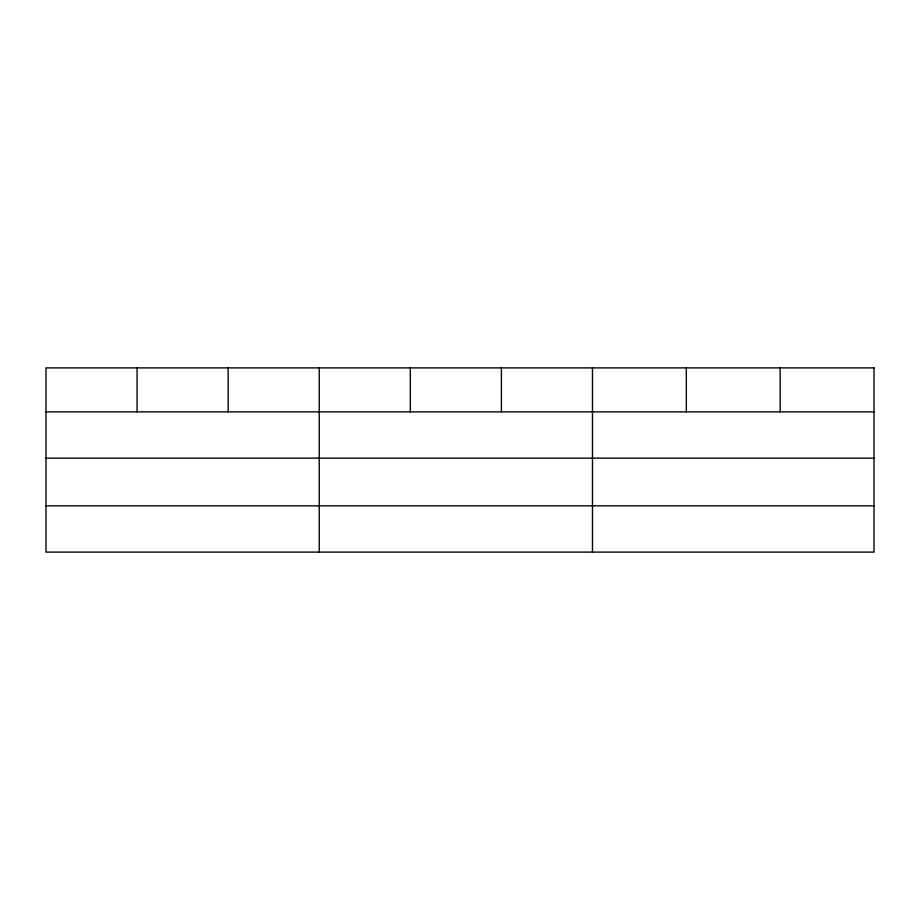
<?xml version="1.0" encoding="UTF-8"?>
<svg xmlns="http://www.w3.org/2000/svg" width="920" height="920" viewBox="0 0 920 920"><rect width="100%" height="100%" fill="white"/><g stroke="black" fill="none" stroke-linecap="round" stroke-linejoin="round"><path stroke-width="1.38" d="M46 411.872L874 411.872M46 458.148L874 458.148M46 505.827L874 505.827M780.16 367.897L780.16 411.872M686.32 367.897L686.32 411.872M592.48 367.897L592.48 552.103M501.4 367.897L501.4 411.872M410.32 367.897L410.32 411.872M319.24 367.897L319.24 552.103M228.16 367.897L228.16 411.872M137.08 367.897L137.08 411.872M874 367.897L46 367.897L46 552.103L874 552.103L874 367.897"/></g></svg>
